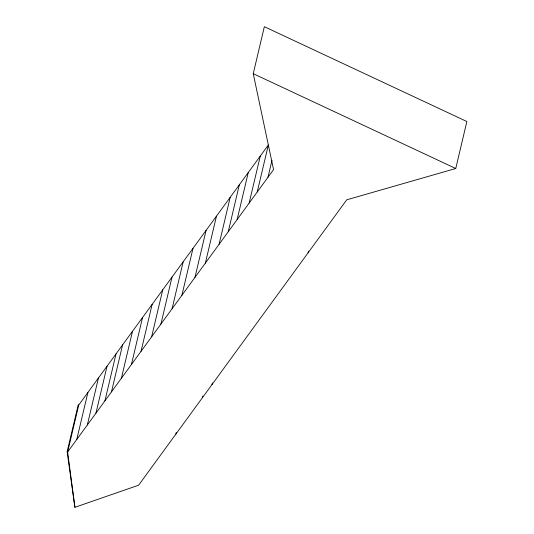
<?xml version="1.0" encoding="UTF-8"?>
<svg xmlns="http://www.w3.org/2000/svg" width="534" height="534" viewBox="0 0 534 534"><rect width="100%" height="100%" fill="white"/><g stroke="black" fill="none" stroke-linecap="round" stroke-linejoin="round"><path stroke-width="0.8" d="M67.137 451.751L78.244 404.765L78.745 404.999L67.638 451.984L74.9 507.3L138.606 485.212L346.726 199.823L455.756 168.504L466.863 121.518L264.35 26.7L253.243 73.685L273.555 169.612L67.638 451.984L67.137 451.751L74.9 507.3M76.796 439.429L87.903 392.443M87.336 424.971L98.443 377.985M95.94 413.183L107.047 366.197M104.911 400.88L116.018 353.895M111.486 391.856L122.593 344.871M121.392 378.272L132.499 331.287M131.437 364.495L142.545 317.51M141.029 351.339L152.137 304.353M151.629 336.807L162.737 289.822M160.908 324.085L172.015 277.099M172.075 308.779L183.182 261.793M181.894 295.309L193.001 248.323M194.977 277.366L206.084 230.381M205.363 263.122L216.47 216.137M219.08 244.312L230.187 197.326M175.88 434.109L176.26 432.487M228.245 231.743L239.352 184.757M237.149 219.534L248.257 172.555M202.406 397.723L202.793 396.108M249.151 203.08L260.258 156.095M257.228 192L268.335 145.014L78.745 404.999M212.005 384.567L212.385 382.951M267.988 177.248L272.013 160.233M308.118 252.769L308.498 251.147M253.243 73.685L455.756 168.504"/></g></svg>
